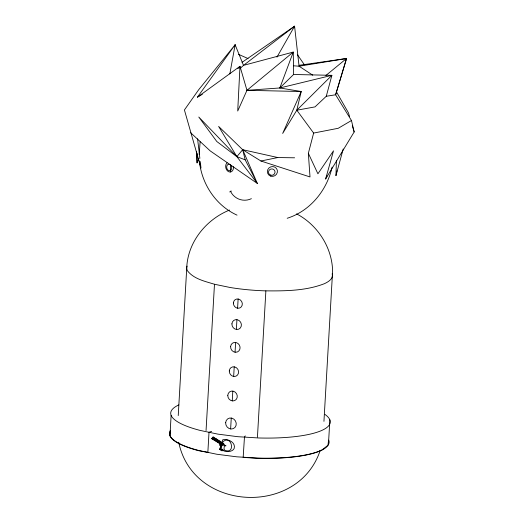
<?xml version="1.0" encoding="UTF-8"?>
<svg xmlns="http://www.w3.org/2000/svg" width="524" height="524" viewBox="0 0 524 524"><rect width="100%" height="100%" fill="white"/><g stroke="black" fill="none" stroke-linecap="round" stroke-linejoin="round"><path stroke-width="0.79" d="M294.573 27.824L294.58 26.2L242.009 62.349M343.213 148.967L335.956 175.599L336.415 160.396M223.63 449.965L222.038 450.869L219.543 449.35L220.964 445.878L219.831 445.171L219.897 443.677M221.809 443.592L221.855 442.701L222.608 442.754L221.809 443.592L222.438 442.721M329.858 419.835L328.699 439.944A79.91 20.01 3.3 0 1 328.103 445.138L322.149 449.834A79.91 20.01 3.3 0 1 257.494 458.081L236.678 456.81L216.72 454.229L198.989 450.529A79.91 20.01 3.3 0 1 169.966 435.47L171.125 415.362M178.239 415.584L186.95 264.463C189.406 240.097 207.131 219.097 229.512 210.065M206.05 430.558L214.48 284.25C205.028 281.309 193.932 279.082 187.513 270.862A77.545 19.414 3.3 0 1 187.075 266.113M207.851 452.382L209.011 432.274L211.644 431.344M230.632 428.973L231.261 418.034M232.25 400.899L232.813 391.107M233.665 376.442L234.215 366.82M235.06 352.233L235.623 342.447M236.37 329.452L236.933 319.666M237.595 308.217L238.125 299.007M257.441 437.173L265.878 290.866C285.436 291.017 305.728 290.892 324.225 283.759A77.545 19.414 3.3 0 0 332.124 273.849M323.95 421.348L332.616 271.046C332.072 247.302 317.498 224.848 296.584 213.864M227.043 162.826A5.063 3.832 77.2 0 0 225.851 167.955A5.063 3.832 77.2 0 0 229.25 171.911L230.272 172.01L230.658 165.112M199.192 154.619L200.116 141.821M169.966 435.47L170.562 430.269M328.561 440.153L327.972 445.348A79.91 20.01 3.3 0 1 257.356 458.29L243.169 457.419L244.466 437.108L245.271 435.896M229.826 73.976L235.125 44.769L243.509 65.369L240.018 68.572M213.189 437.009L211.762 438.706L222.327 445.164L223.741 443.448L213.189 437.009L211.762 438.706M335.956 175.599L336.919 170.883M237.889 68.664L239.985 66.299L246.961 90.318L301.208 91.504L282.678 133.437L296.807 110.21L301.208 91.504L279.823 87.973L246.961 90.318L237.713 111.055L239.985 66.299L197.397 97.195L235.125 44.769L198.668 89.755L184.415 109.961L201.006 168.073L200.247 161.569M190.657 132.749L210.242 150.925L257.363 183.479L236.874 156.656L218.626 126.441L242.671 149.694L260.932 161.012L310.005 176.935L308.354 153.316L313.634 133.063L296.807 110.21L331.882 75.325L293.597 74.487L279.823 87.973L331.882 75.325L326.282 96.265L315.009 106.889L296.807 110.21M299.197 65.303L346.541 58.498L335.615 94.778L351.466 120.52L354.172 131.95L325.627 178.966L333.526 150.801L317.911 173.798L308.354 153.316M293.532 65.788L299.073 66.221L346.541 58.498L335.615 94.778L326.282 96.265M332.111 167.09C326.963 190.317 310.228 211.015 287.198 218.272M320.249 450.26C298.326 516.985 192.773 511.64 178.71 442.23M279.823 87.973L293.263 52.073L243.509 65.369L294.58 26.2L299.073 66.221L312.743 75.181M196.618 151.554L197.05 162.892L198.91 158.497M325.627 178.966L326.924 175.999M220.892 445.059L220.918 443.894L216.17 440.998M223.689 444.542L223.067 444.162L223.375 443.841L223.997 444.221L223.532 444.968M223.683 444.811L223.997 444.221L223.198 444.169M276.947 57.142L294.58 26.2M234.248 46.119L235.125 44.769M212.286 437.776L214.847 439.341L215.639 438.503L214.919 439.839L215.973 440.029L216.766 439.191L215.973 440.029L222.831 444.221M219.831 445.171L220.637 444.3M221.03 444.306L221.783 444.424M220.591 445.138L220.977 444.732M214.919 439.839L215.881 438.824M215.482 440.18L216.445 439.171M222.458 450.214L222.084 450.601L219.936 449.284M246.961 90.318L293.263 52.073L293.597 74.487M325.889 75.482L346.541 58.498M170.549 430.381L170.424 430.479A79.91 20.01 3.3 0 0 198.851 450.738L208.133 452.441M197.397 97.195L202.31 94.32M351.466 120.52L338.242 128.282L313.634 133.063M260.932 161.012L277.779 157.547L294.612 157.796M222.353 449.992L220.054 449.029L221.383 445.538L222.038 445.917M277.779 157.547L242.671 149.694L236.874 156.656L216.785 141.487L198.786 117.035L236.874 156.656L245.193 159.84L257.363 183.479L242.671 149.694L245.193 159.84M214.48 284.25L230.134 287.493A70.707 17.705 3.3 0 0 265.878 290.866M238.531 54.352L248.075 58.564M237.031 215.141C215.823 205.487 201.668 183.963 199.382 160.986M212.842 437.199L215.351 438.726M216.478 439.413L223.394 443.638M212.102 438.509L214.814 440.167M211.84 438.411L222.392 444.85M297.56 54.889L304.431 64.838M336.434 91.864L348.46 112.863L349.6 116.675M352.344 125.839L354.172 131.95M197.587 138.808L199.867 158.32M196.952 153.231L197.05 162.892M251.389 198.675A15.753 15.537 62.6 0 1 230.508 191.332M325.037 414.491A79.91 20.01 3.3 0 1 258.653 437.972L237.837 436.702L217.879 434.127L200.148 430.427A79.91 20.01 3.3 0 1 178.854 404.908M229.787 191.994A1.186 0.819 -37.5 0 1 231.438 191.142M233.409 166.711A5.063 3.832 77.2 0 1 230.272 172.01M221.639 446.147C219.707 452.749 232.132 453.26 234.176 448.439C235.918 442.204 227.874 438.601 222.733 439.767L222.294 441.385L222.916 441.85C231.608 433.833 236.167 455.212 224.462 450.129L224.03 448.57L224.344 445.963C230.868 445.957 215.665 443.35 221.554 445.518L221.639 446.147M212.227 438.116L212.718 437.579L212.227 438.116M230.822 170.202L230.272 170.575A3.275 2.482 77.2 0 1 226.676 166.842A3.275 2.482 77.2 0 1 230.632 165.073L231.117 165.715A3.275 2.482 77.2 0 1 230.822 170.202M225.648 422.724A5.659 5.168 57.9 0 0 233.324 428.632A5.659 5.168 57.9 0 0 233.874 419.154A5.659 5.168 57.9 0 0 225.648 422.724M229.276 370.946A4.978 4.546 57.9 0 0 236.029 376.14A4.978 4.546 57.9 0 0 236.507 367.809A4.978 4.546 57.9 0 0 229.276 370.946M230.599 346.646A5.063 4.624 57.9 0 0 237.464 351.925A5.063 4.624 57.9 0 0 237.955 343.449A5.063 4.624 57.9 0 0 230.599 346.646M227.789 395.306A5.063 4.624 57.9 0 0 234.66 400.591A5.063 4.624 57.9 0 0 235.152 392.116A5.063 4.624 57.9 0 0 227.789 395.306M233.396 302.957A4.768 4.349 57.9 0 0 239.861 307.929A4.768 4.349 57.9 0 0 240.326 299.951A4.768 4.349 57.9 0 0 233.396 302.957M231.909 323.865A5.063 4.624 57.9 0 0 238.78 329.144A5.063 4.624 57.9 0 0 239.272 320.668A5.063 4.624 57.9 0 0 231.909 323.865M270.843 176.175A5.063 4.893 -21.2 0 0 277.34 170.352A5.063 4.893 -21.2 0 0 269.048 167.89A5.063 4.893 -21.2 0 0 270.843 176.175M270.725 175.14A3.275 3.164 -21.2 0 0 274.962 171.4A3.275 3.164 -21.2 0 0 269.605 169.769A3.275 3.164 -21.2 0 0 270.725 175.14"/></g></svg>
